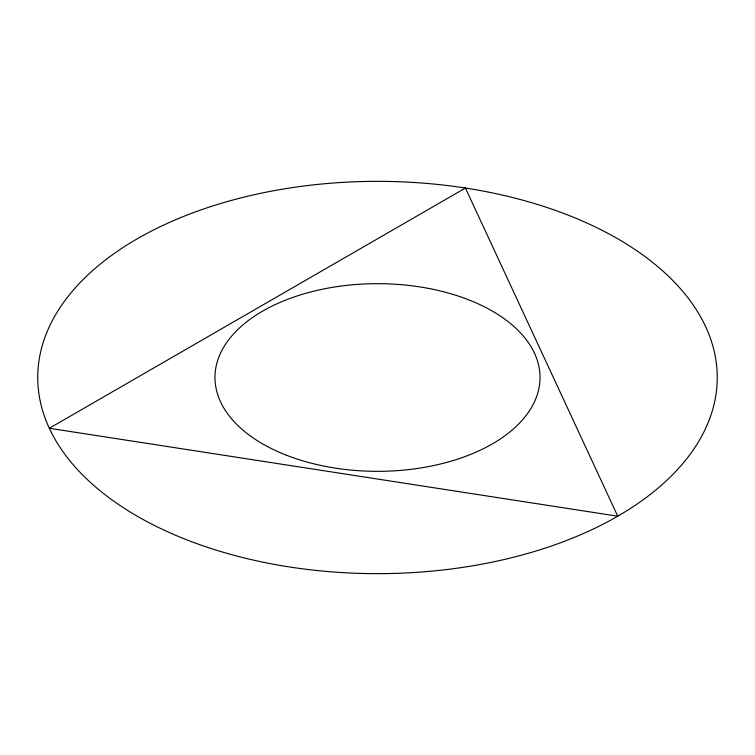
<?xml version="1.0" encoding="UTF-8"?>
<svg xmlns="http://www.w3.org/2000/svg" width="755" height="755" viewBox="0 0 755 755"><rect width="100%" height="100%" fill="white"/><g stroke="black" fill="none" stroke-linecap="round" stroke-linejoin="round"><path stroke-width="1.13" d="M465.429 188.033L49.33 428.264L617.741 516.203L465.429 188.033M286.409 455.208A162.514 93.828 0 0 0 539.608 384.191A162.514 93.828 0 0 0 306.492 293.1A162.514 93.828 0 0 0 286.409 455.208M207.625 547.375A339.75 196.149 0 0 0 717.25 377.5A339.75 196.149 0 0 0 207.625 207.625A339.75 196.149 0 0 0 207.625 547.375"/></g></svg>
